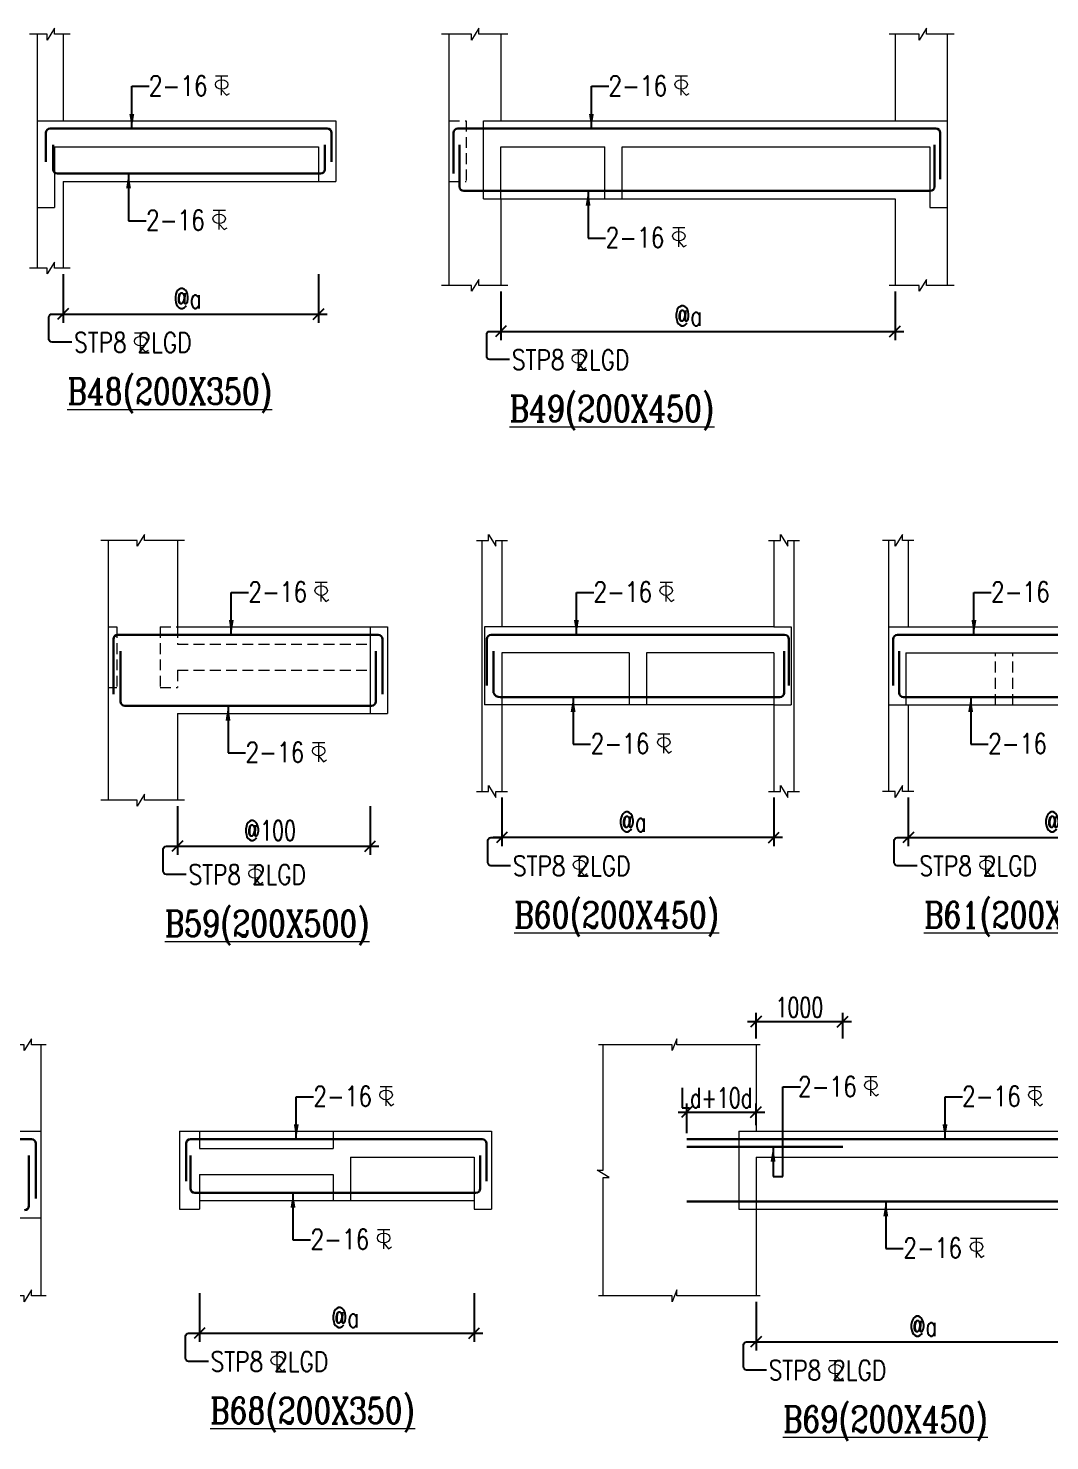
# Model space of a CAD drawing. Header units: millimetres. Extents: x 1255966 to 1543449, y 318653 to 465396.
# Drawn here: x 1501617 to 1513406, y 322862 to 339167 of the extents above; entities that cross this region are included whole.
import ezdxf

# ---------------------------------------------------------------- set-up
doc = ezdxf.new("R2010")
doc.units = ezdxf.units.MM
doc.header["$LTSCALE"] = 500
doc.header["$MEASUREMENT"] = 0
doc.header["$PDMODE"] = 34
doc.linetypes.add('HIDDEN', pattern=[0.375, 0.25, -0.125])
doc.layers.get('Defpoints').update_dxf_attribs({"lineweight": 0})
for name, color, linetype, lineweight in [('BEAM ELE', 2, 'Continuous', 15), ('DIM', 1, 'Continuous', 20), ('TAXT', 3, 'Continuous', 15), ('TEXT', 7, 'Continuous', 13), ('TEXT2', 3, 'Continuous', 15), ('TOWER AREA BEAM..', 3, 'Continuous', 20)]:
    doc.layers.add(name, color=color, linetype=linetype, lineweight=lineweight)
for name, color, linetype in [('D', 10, 'Continuous'), ('ST DIM.', 1, 'Continuous'), ('STEEL', 1, 'Continuous')]:
    doc.layers.add(name, color=color, linetype=linetype)
doc.styles.add('2MM', font='romans.shx', dxfattribs={"width": 0.7})
doc.styles.add('BHTESHT$0$HSCC2', font='romanc.shx')
doc.styles.add('haider', font='romans.shx')
doc.dimstyles.new('SHUIB MOD.', dxfattribs={"dimtxt": 230, "dimasz": 130, "dimexe": 100, "dimexo": 70, "dimgap": 50, "dimtad": 2, "dimdec": 0, "dimzin": 4, "dimdsep": 46, "dimtxsty": '2MM', "dimblk": 'OBLIQUE', "dimcen": 0.09, "dimdle": 100, "dimclrd": 1, "dimclre": 1, "dimclrt": 3, "dimadec": 0, "dimazin": 0, "dimtfac": 1, "dimtdec": 0, "dimtix": 1, "dimtmove": 2, "dimatfit": 3, "dimfxl": 100, "dimtolj": 1, "dimlwd": -1, "dimarcsym": 0})

# ---------------------------------------------------------------- blocks, each defined once
blk = doc.blocks.new('_Oblique')
at = {"color": 0, "linetype": 'ByBlock', "lineweight": -2}
blk.add_line((-0.5, -0.5), (0.5, 0.5), dxfattribs=at)
blk = doc.blocks.new('A$C76682FD6')
at = {"layer": 'TEXT', "color": 3, "ltscale": 0.2}
for p, q in [((143, 219, -1), (2, 219, -1)), ((72, 0, -1), (72, 219, -1)), ((72, 63, -1), (128, 0, -1)), ((128, 0, -1), (162, 21))]:
    blk.add_line(p, q, dxfattribs=at)
blk.add_ellipse((72, 124, -1), major_axis=(72.3, 0), ratio=0.753223, dxfattribs=at)
blk = doc.blocks.new('*D268')
at = {"layer": 'Defpoints', "color": 0, "ltscale": 100, "transparency": 16777216}
for p in [(1502018, 336399, 6), (1504968, 336399, 6), (1504968, 335868)]:
    blk.add_point(p, dxfattribs=at)
at = {"layer": 'ST DIM.', "color": 1, "lineweight": -2, "ltscale": 100, "transparency": 16777216}
for p, q in [((1502018, 336329), (1502018, 335768)), ((1504968, 336329), (1504968, 335768))]:
    blk.add_line(p, q, dxfattribs=at)
at = {"layer": 'ST DIM.', "color": 1, "ltscale": 100, "transparency": 16777216}
blk.add_line((1501918, 335868), (1505068, 335868), dxfattribs=at)
at = {"layer": 'ST DIM.', "color": 1, "ltscale": 100, "transparency": 16777216, "xscale": 125, "yscale": 125, "zscale": 125, "rotation": 180}
blk.add_blockref('_Oblique', (1502018, 335868), dxfattribs=at)
at = {"layer": 'ST DIM.', "color": 1, "ltscale": 100, "transparency": 16777216, "xscale": 125, "yscale": 125, "zscale": 125}
blk.add_blockref('_Oblique', (1504968, 335868), dxfattribs=at)
at = {"layer": 'ST DIM.', "color": 3, "ltscale": 100, "transparency": 16777216, "insert": (1503453, 336049), "char_height": 230, "attachment_point": 5, "style": '2MM'}
blk.add_mtext('\\A1;@a', dxfattribs=at)
blk = doc.blocks.new('*D270')
at = {"layer": 'Defpoints', "color": 0, "ltscale": 100, "transparency": 16777216}
for p in [(1507071, 336199, 6), (1511621, 336199, 6), (1511621, 335668)]:
    blk.add_point(p, dxfattribs=at)
at = {"layer": 'ST DIM.', "color": 1, "lineweight": -2, "ltscale": 100, "transparency": 16777216}
for p, q in [((1507071, 336129), (1507071, 335568)), ((1511621, 336129), (1511621, 335568))]:
    blk.add_line(p, q, dxfattribs=at)
at = {"layer": 'ST DIM.', "color": 1, "ltscale": 100, "transparency": 16777216}
blk.add_line((1506971, 335668), (1511721, 335668), dxfattribs=at)
at = {"layer": 'ST DIM.', "color": 1, "ltscale": 100, "transparency": 16777216, "xscale": 125, "yscale": 125, "zscale": 125, "rotation": 180}
blk.add_blockref('_Oblique', (1507071, 335668), dxfattribs=at)
at = {"layer": 'ST DIM.', "color": 1, "ltscale": 100, "transparency": 16777216, "xscale": 125, "yscale": 125, "zscale": 125}
blk.add_blockref('_Oblique', (1511621, 335668), dxfattribs=at)
at = {"layer": 'ST DIM.', "color": 3, "ltscale": 100, "transparency": 16777216, "insert": (1509232, 335849), "char_height": 230, "attachment_point": 5, "style": '2MM'}
blk.add_mtext('\\A1;@a', dxfattribs=at)
blk = doc.blocks.new('*D279')
at = {"layer": 'Defpoints', "color": 0, "ltscale": 100, "transparency": 16777216}
for p in [(1503338, 330256, 6), (1505563, 330256, 6), (1505563, 329725)]:
    blk.add_point(p, dxfattribs=at)
at = {"layer": 'ST DIM.', "color": 1, "lineweight": -2, "ltscale": 100, "transparency": 16777216}
for p, q in [((1503338, 330186), (1503338, 329625)), ((1505563, 330186), (1505563, 329625))]:
    blk.add_line(p, q, dxfattribs=at)
at = {"layer": 'ST DIM.', "color": 1, "ltscale": 100, "transparency": 16777216}
blk.add_line((1503238, 329725), (1505663, 329725), dxfattribs=at)
at = {"layer": 'ST DIM.', "color": 1, "ltscale": 100, "transparency": 16777216, "xscale": 125, "yscale": 125, "zscale": 125, "rotation": 180}
blk.add_blockref('_Oblique', (1503338, 329725), dxfattribs=at)
at = {"layer": 'ST DIM.', "color": 1, "ltscale": 100, "transparency": 16777216, "xscale": 125, "yscale": 125, "zscale": 125}
blk.add_blockref('_Oblique', (1505563, 329725), dxfattribs=at)
at = {"layer": 'ST DIM.', "color": 3, "ltscale": 100, "transparency": 16777216, "insert": (1504407, 329906), "char_height": 230, "attachment_point": 5, "style": '2MM'}
blk.add_mtext('\\A1;@100', dxfattribs=at)
blk = doc.blocks.new('*D286')
at = {"layer": 'Defpoints', "color": 0, "ltscale": 100, "transparency": 16777216}
for p in [(1503594, 324634, 6), (1506764, 324634, 6), (1506764, 324103)]:
    blk.add_point(p, dxfattribs=at)
at = {"layer": 'ST DIM.', "color": 1, "lineweight": -2, "ltscale": 100, "transparency": 16777216}
for p, q in [((1503594, 324564), (1503594, 324003)), ((1506764, 324564), (1506764, 324003))]:
    blk.add_line(p, q, dxfattribs=at)
at = {"layer": 'ST DIM.', "color": 1, "ltscale": 100, "transparency": 16777216}
blk.add_line((1503494, 324103), (1506864, 324103), dxfattribs=at)
at = {"layer": 'ST DIM.', "color": 1, "ltscale": 100, "transparency": 16777216, "xscale": 125, "yscale": 125, "zscale": 125, "rotation": 180}
blk.add_blockref('_Oblique', (1503594, 324103), dxfattribs=at)
at = {"layer": 'ST DIM.', "color": 1, "ltscale": 100, "transparency": 16777216, "xscale": 125, "yscale": 125, "zscale": 125}
blk.add_blockref('_Oblique', (1506764, 324103), dxfattribs=at)
at = {"layer": 'ST DIM.', "color": 3, "ltscale": 100, "transparency": 16777216, "insert": (1505273, 324284), "char_height": 230, "attachment_point": 5, "style": '2MM'}
blk.add_mtext('\\A1;@a', dxfattribs=at)
blk = doc.blocks.new('*D299')
at = {"layer": 'Defpoints', "color": 0, "ltscale": 100, "transparency": 16777216}
for p in [(1497695, 328848, 6), (1501355, 328848, 6), (1501355, 328613)]:
    blk.add_point(p, dxfattribs=at)
at = {"layer": 'ST DIM.', "color": 1, "lineweight": -2, "ltscale": 100, "transparency": 16777216}
for p, q in [((1497695, 328778), (1497695, 328513)), ((1501355, 328778), (1501355, 328513))]:
    blk.add_line(p, q, dxfattribs=at)
at = {"layer": 'ST DIM.', "color": 1, "ltscale": 100, "transparency": 16777216}
blk.add_line((1497895, 328613), (1501155, 328613), dxfattribs=at)
for points in [[(1497895, 328646), (1497895, 328579), (1497695, 328613)], [(1501155, 328646), (1501155, 328579), (1501355, 328613)]]:
    blk.add_solid(points, dxfattribs=at)
blk = doc.blocks.new('*D300')
at = {"layer": 'Defpoints', "color": 0, "ltscale": 100, "transparency": 16777216}
for p in [(1507083, 330356, 6), (1510222, 330356, 2803510), (1507083, 329825)]:
    blk.add_point(p, dxfattribs=at)
at = {"layer": 'ST DIM.', "color": 1, "lineweight": -2, "ltscale": 100, "transparency": 16777216}
for p, q in [((1507083, 330286), (1507083, 329725)), ((1510222, 330286), (1510222, 329725))]:
    blk.add_line(p, q, dxfattribs=at)
at = {"layer": 'ST DIM.', "color": 1, "ltscale": 100, "transparency": 16777216}
blk.add_line((1510322, 329825), (1506983, 329825), dxfattribs=at)
at = {"layer": 'ST DIM.', "color": 1, "ltscale": 100, "transparency": 16777216, "xscale": 125, "yscale": 125, "zscale": 125, "rotation": 180}
blk.add_blockref('_Oblique', (1507083, 329825), dxfattribs=at)
at = {"layer": 'ST DIM.', "color": 1, "ltscale": 100, "transparency": 16777216, "xscale": 125, "yscale": 125, "zscale": 125}
blk.add_blockref('_Oblique', (1510222, 329825), dxfattribs=at)
at = {"layer": 'ST DIM.', "color": 3, "ltscale": 100, "transparency": 16777216, "insert": (1508592, 330006), "char_height": 230, "attachment_point": 5, "style": '2MM'}
blk.add_mtext('\\A1;@a', dxfattribs=at)
blk = doc.blocks.new('*D301')
at = {"layer": 'Defpoints', "color": 0, "ltscale": 100, "transparency": 16777216}
for p in [(1511774, 330356, 6), (1515204, 330356, 6), (1515204, 329825)]:
    blk.add_point(p, dxfattribs=at)
at = {"layer": 'ST DIM.', "color": 1, "lineweight": -2, "ltscale": 100, "transparency": 16777216}
for p, q in [((1511774, 330286), (1511774, 329725)), ((1515204, 330286), (1515204, 329725))]:
    blk.add_line(p, q, dxfattribs=at)
at = {"layer": 'ST DIM.', "color": 1, "ltscale": 100, "transparency": 16777216}
blk.add_line((1511674, 329825), (1515304, 329825), dxfattribs=at)
at = {"layer": 'ST DIM.', "color": 1, "ltscale": 100, "transparency": 16777216, "xscale": 125, "yscale": 125, "zscale": 125, "rotation": 180}
blk.add_blockref('_Oblique', (1511774, 329825), dxfattribs=at)
at = {"layer": 'ST DIM.', "color": 1, "ltscale": 100, "transparency": 16777216, "xscale": 125, "yscale": 125, "zscale": 125}
blk.add_blockref('_Oblique', (1515204, 329825), dxfattribs=at)
at = {"layer": 'ST DIM.', "color": 3, "ltscale": 100, "transparency": 16777216, "insert": (1513500, 330006), "char_height": 230, "attachment_point": 5, "style": '2MM'}
blk.add_mtext('\\A1;@a', dxfattribs=at)
blk = doc.blocks.new('*D315')
at = {"layer": 'Defpoints', "color": 0, "ltscale": 100, "transparency": 16777216}
for p in [(1510017, 324534, 6), (1513597, 324534, 6), (1513597, 324003)]:
    blk.add_point(p, dxfattribs=at)
at = {"layer": 'ST DIM.', "color": 1, "lineweight": -2, "ltscale": 100, "transparency": 16777216}
for p, q in [((1510017, 324464), (1510017, 323903)), ((1513597, 324464), (1513597, 323903))]:
    blk.add_line(p, q, dxfattribs=at)
at = {"layer": 'ST DIM.', "color": 1, "ltscale": 100, "transparency": 16777216}
blk.add_line((1509917, 324003), (1513697, 324003), dxfattribs=at)
at = {"layer": 'ST DIM.', "color": 1, "ltscale": 100, "transparency": 16777216, "xscale": 125, "yscale": 125, "zscale": 125, "rotation": 180}
blk.add_blockref('_Oblique', (1510017, 324003), dxfattribs=at)
at = {"layer": 'ST DIM.', "color": 1, "ltscale": 100, "transparency": 16777216, "xscale": 125, "yscale": 125, "zscale": 125}
blk.add_blockref('_Oblique', (1513597, 324003), dxfattribs=at)
at = {"layer": 'ST DIM.', "color": 3, "ltscale": 100, "transparency": 16777216, "insert": (1511946, 324184), "char_height": 230, "attachment_point": 5, "style": '2MM'}
blk.add_mtext('\\A1;@a', dxfattribs=at)
blk = doc.blocks.new('*D317')
at = {"layer": 'Defpoints', "color": 0, "ltscale": 100, "transparency": 16777216}
for p in [(1510017, 326656), (1509217, 326344), (1510017, 326434, -653837)]:
    blk.add_point(p, dxfattribs=at)
at = {"layer": 'ST DIM.', "color": 1, "ltscale": 100, "transparency": 16777216}
blk.add_line((1509117, 326656), (1510117, 326656), dxfattribs=at)
at = {"layer": 'ST DIM.', "color": 1, "lineweight": -2, "ltscale": 100, "transparency": 16777216}
for p, q in [((1509217, 326414), (1509217, 326756)), ((1510017, 326504), (1510017, 326756))]:
    blk.add_line(p, q, dxfattribs=at)
at = {"layer": 'ST DIM.', "color": 1, "ltscale": 100, "transparency": 16777216, "xscale": 125, "yscale": 125, "zscale": 125, "rotation": 180}
blk.add_blockref('_Oblique', (1509217, 326656), dxfattribs=at)
at = {"layer": 'ST DIM.', "color": 1, "ltscale": 100, "transparency": 16777216, "xscale": 125, "yscale": 125, "zscale": 125}
blk.add_blockref('_Oblique', (1510017, 326656), dxfattribs=at)
at = {"layer": 'ST DIM.', "color": 3, "ltscale": 100, "transparency": 16777216, "insert": (1509554, 326821), "char_height": 230, "attachment_point": 5, "style": '2MM'}
blk.add_mtext('\\A1;Ld+10d', dxfattribs=at)
blk = doc.blocks.new('*D471')
at = {"layer": 'Defpoints', "color": 0, "ltscale": 100, "transparency": 16777216}
for p in [(1511017, 327700), (1510017, 327434), (1511017, 327434)]:
    blk.add_point(p, dxfattribs=at)
at = {"layer": 'ST DIM.', "color": 1, "lineweight": -2, "ltscale": 100, "transparency": 16777216}
for p, q in [((1510017, 327504), (1510017, 327800)), ((1511017, 327504), (1511017, 327800))]:
    blk.add_line(p, q, dxfattribs=at)
at = {"layer": 'ST DIM.', "color": 1, "ltscale": 100, "transparency": 16777216}
blk.add_line((1509917, 327700), (1511117, 327700), dxfattribs=at)
at = {"layer": 'ST DIM.', "color": 1, "ltscale": 100, "transparency": 16777216, "xscale": 125, "yscale": 125, "zscale": 125, "rotation": 180}
blk.add_blockref('_Oblique', (1510017, 327700), dxfattribs=at)
at = {"layer": 'ST DIM.', "color": 1, "ltscale": 100, "transparency": 16777216, "xscale": 125, "yscale": 125, "zscale": 125}
blk.add_blockref('_Oblique', (1511017, 327700), dxfattribs=at)
at = {"layer": 'ST DIM.', "color": 3, "ltscale": 100, "transparency": 16777216, "insert": (1510517, 327865), "char_height": 230, "attachment_point": 5, "style": '2MM'}
blk.add_mtext('\\A1;1000', dxfattribs=at)

msp = doc.modelspace()

# ---------------------------------------------------------------- linework, layer by layer
at = {"layer": 'BEAM ELE', "color": 3}
for points in [[(1502101.1, 339098.8), (1501918.3, 339098.8), (1501918.3, 339167.4), (1501833.8, 339030.8), (1501833.8, 339098.8), (1501632.9, 339098.8)], [(1502101.1, 336398.8), (1501918.3, 336398.8), (1501918.3, 336467.4), (1501833.8, 336330.8), (1501833.8, 336398.8), (1501632.9, 336398.8)], [(1503421.4, 333255.6), (1502957, 333255.6), (1502957, 333324.2), (1502872.5, 333187.6), (1502872.5, 333255.6), (1502453.1, 333255.6)], [(1503421.4, 330255.6), (1502957, 330255.6), (1502957, 330324.2), (1502872.5, 330187.6), (1502872.5, 330255.6), (1502453.1, 330255.6)], [(1501822.4, 327433.7), (1501652.7, 327433.7), (1501652.7, 327502.3), (1501568.2, 327365.6), (1501568.2, 327433.7), (1501405.6, 327433.7)], [(1501822.4, 324533.7), (1501652.7, 324533.7), (1501652.7, 324602.3), (1501568.2, 324465.6), (1501568.2, 324533.7), (1501405.6, 324533.7)]]:
    msp.add_lwpolyline(points, dxfattribs=at)
for points, elevation in [([(1507153.8, 339098.8), (1506818.7, 339098.8), (1506818.7, 339167.4), (1506734.2, 339030.8), (1506734.2, 339098.8), (1506385.6, 339098.8)], 1738721.7), ([(1512302.8, 339098.8), (1511985.6, 339098.8), (1511985.6, 339167.4), (1511901, 339030.8), (1511901, 339098.8), (1511554.7, 339098.8)], 1738721.7), ([(1507153.8, 336198.8), (1506818.7, 336198.8), (1506818.7, 336267.4), (1506734.2, 336130.8), (1506734.2, 336198.8), (1506385.6, 336198.8)], 1738721.7), ([(1512302.8, 336198.8), (1511985.6, 336198.8), (1511985.6, 336267.4), (1511901, 336130.8), (1511901, 336198.8), (1511554.7, 336198.8)], 1738721.7), ([(1506790.5, 333255.6), (1506928.2, 333255.6), (1506928.2, 333324.2), (1507012.7, 333187.6), (1507012.7, 333255.6), (1507149.2, 333255.6)], -594794.7), ([(1510159.5, 333255.6), (1510297.2, 333255.6), (1510297.2, 333324.2), (1510381.8, 333187.6), (1510381.8, 333255.6), (1510518.3, 333255.6)], 2208709.1), ([(1511836.9, 333255.6), (1511705.7, 333255.6), (1511705.7, 333324.2), (1511621.2, 333187.6), (1511621.2, 333255.6), (1511478.1, 333255.6)], 2208709.2), ([(1506790.5, 330355.6), (1506928.2, 330355.6), (1506928.2, 330424.2), (1507012.7, 330287.6), (1507012.7, 330355.6), (1507149.2, 330355.6)], -594794.7), ([(1510159.5, 330355.6), (1510297.2, 330355.6), (1510297.2, 330424.2), (1510381.8, 330287.6), (1510381.8, 330355.6), (1510518.3, 330355.6)], 2208709.1), ([(1511836.9, 330355.6), (1511705.7, 330355.6), (1511705.7, 330424.2), (1511621.2, 330287.6), (1511621.2, 330355.6), (1511478.1, 330355.6)], 2208709.2), ([(1508251.5, 324533.7), (1508251.5, 325899.1), (1508320.1, 325899.1), (1508183.4, 325983.7), (1508251.5, 325983.7), (1508251.5, 327433.7)], 0), ([(1510064.8, 327433.7), (1509103.5, 327433.7), (1509103.5, 327502.3), (1509046.7, 327365.6), (1509046.7, 327433.7), (1508199.7, 327433.7)], 0), ([(1510064.8, 324533.7), (1509103.5, 324533.7), (1509103.5, 324602.3), (1509046.7, 324465.6), (1509046.7, 324533.7), (1508199.7, 324533.7)], 0)]:
    msp.add_lwpolyline(points, dxfattribs=dict(at, elevation=elevation))
at = {"layer": 'ST DIM.'}
for points, elevation in [([(1502119.3, 335543.1), (1501891, 335543.1, -0.4142136), (1501855.2, 335578.9), (1501855.2, 335832.5, -0.4142136), (1501891, 335868.3), (1502018, 335868.3)], -2.7), ([(1507172, 335343.1), (1506943.7, 335343.1, -0.4142136), (1506907.9, 335378.9), (1506907.9, 335632.5, -0.4142136), (1506943.7, 335668.3), (1507070.8, 335668.3)], 1738719), ([(1503439.6, 329399.9), (1503211.2, 329399.9, -0.4142136), (1503175.4, 329435.7), (1503175.4, 329689.3, -0.4142136), (1503211.2, 329725.1), (1503338.3, 329725.1)], -2.7), ([(1507184.4, 329499.9), (1506956.1, 329499.9, -0.4142136), (1506920.3, 329535.7), (1506920.3, 329789.3, -0.4142136), (1506956.1, 329825.1), (1507083.2, 329825.1)], -594797.4), ([(1511875.5, 329499.9), (1511647.2, 329499.9, -0.4142136), (1511611.4, 329535.7), (1511611.4, 329789.3, -0.4142136), (1511647.2, 329825.1), (1516643, 329825.1)], 2208706.4), ([(1503695.4, 323778), (1503467.1, 323778, -0.4142136), (1503431.3, 323813.8), (1503431.3, 324067.4, -0.4142136), (1503467.1, 324103.1), (1503594.2, 324103.1)], -601194.1), ([(1510136.4, 323678), (1509908, 323678, -0.4142136), (1509872.3, 323713.8), (1509872.3, 323967.4, -0.4142136), (1509908, 324003.1), (1512223.8, 324003.1)], -2.7)]:
    msp.add_lwpolyline(points, format="xyb", dxfattribs=dict(at, elevation=elevation))
at = {"layer": 'STEEL', "color": 4, "lineweight": 30, "ltscale": 10}
for p, q in [((1501820.6, 337625.1, -186.5), (1501820.6, 337958.8, -186.5)), ((1501870.6, 338008.8, -140.7), (1505068.2, 338008.8, -2346141.3)), ((1505118.1, 337625.1, -186.5), (1505118.1, 337958.8, -186.5)), ((1506525.1, 337492, 1738535.2), (1506525.1, 337958.8, 1738535.2)), ((1506575.1, 338008.8, 1738581), (1512093.2, 338008.8, -561086)), ((1512143.2, 337425.1, 1738535.2), (1512143.2, 337958.8, 1738535.2)), ((1501904.2, 337538.8, -599978), (1501904.2, 337819.8, -599978)), ((1505040, 337538.8, -599978), (1505040, 337819.8, -599978)), ((1506593.1, 337338.8, 1138743.8), (1506593.1, 337819.8, 1138743.8)), ((1512075.1, 337338.8, 1138743.8), (1512075.1, 337819.8, 1138743.8)), ((1501954.2, 337488.8, -599942.4), (1504990, 337488.8, -2883032.6)), ((1506643.1, 337288.8, 1138779.3), (1512025.1, 337288.8, -1138779.3)), ((1502649.2, 332165.6, -140.7), (1505656.4, 332165.6, -2346141.3)), ((1510347, 332165.6, 2208568.4), (1506960.1, 332165.6, -2940935.9)), ((1511650.9, 332165.6, 2208568.4), (1519193.2, 332165.6, -137432.1)), ((1502599.2, 331481.9, -186.5), (1502599.2, 332115.6, -186.5)), ((1505706.2, 331481.9, -186.5), (1505706.2, 332115.6, -186.5)), ((1506910.3, 331581.9, -594981.2), (1506910.3, 332115.6, -594981.2)), ((1510397, 331581.9, 2208522.6), (1510397, 332115.6, 2208522.6)), ((1511600.9, 331581.9, 2208522.7), (1511600.9, 332115.6, 2208522.7)), ((1502682.8, 331395.6, -599978), (1502682.8, 331976.6, -599978)), ((1505628.1, 331395.6, -599978), (1505628.1, 331976.6, -599978)), ((1506988.4, 331495.6, -1194772.6), (1506988.4, 331976.6, -1194772.6)), ((1510341.2, 331495.6, 1608731.2), (1510341.2, 331976.6, 1608731.2)), ((1511668.9, 331495.6, 1608731.2), (1511668.9, 331976.6, 1608731.2)), ((1502732.8, 331345.6, -599942.4), (1505578.1, 331345.6, -2883032.6)), ((1510291.2, 331445.6, 1608766.7), (1507063.5, 331445.6, -1189955.6)), ((1511718.9, 331445.6, 1608766.8), (1519114.9, 331445.6, -674323.4)), ((1496319.6, 326343.7, -140.7), (1501653.4, 326343.7, -2346141.3)), ((1501703.2, 325659.9, -186.5), (1501703.2, 326293.7, -186.5)), ((1503438.1, 325859.9, -186.5), (1503438.1, 326293.7, -186.5)), ((1503488.1, 326343.7, -140.7), (1506856.5, 326343.7, -1281856.1)), ((1506906.5, 325859.9, -186.5), (1506906.5, 326293.7, -186.5)), ((1509217.4, 326343.7, 653837.1), (1515682.9, 326343.7, -2299807.7)), ((1501625.1, 325573.7, -599978), (1501625.1, 326154.7, -599978)), ((1503487.7, 325773.7, -599978), (1503487.7, 326154.7, -599978)), ((1506834.3, 325773.7, -599978), (1506834.3, 326154.7, -599978)), ((1511017.4, 326253.7, -2605674.5), (1509217.4, 326253.7, -2765050.6)), ((1503537.7, 325723.7, -599942.4), (1506784.3, 325723.7, -1826933.4)), ((1509217.4, 325623.7, 156489.4), (1515614.9, 325623.7, -2877501.1))]:
    msp.add_line(p, q, dxfattribs=at)
for centre, radius, start, end in [((1501870.6, 337958.8, -186.5), 50, 90, 180), ((1505068.1, 337958.8, -186.5), 50, 0, 90), ((1506575.1, 337958.8, 1738535.2), 50, 90, 180), ((1512093.2, 337958.8, 1738535.2), 50, 0, 90), ((1501954.2, 337538.8, -599978), 50, 180, 270), ((1504990, 337538.8, -599978), 50, 270, 0), ((1506643.1, 337338.8, 1138743.8), 50, 180, 270), ((1512025.1, 337338.8, 1138743.8), 50, 270, 0), ((1502649.2, 332115.6, -186.5), 50, 90, 180), ((1505656.2, 332115.6, -186.5), 50, 0, 90), ((1506960.3, 332115.6, -594981.2), 50, 90, 180), ((1510347, 332115.6, 2208522.6), 50, 0, 90), ((1511650.9, 332115.6, 2208522.7), 50, 90, 180), ((1507060.4, 331522.4, 1093099), 76.9, 200.4113, 272.31806), ((1510291.2, 331495.6, 1608731.2), 50, 270, 0), ((1511718.9, 331495.6, 1608731.2), 50, 180, 270), ((1502732.8, 331395.6, -599978), 50, 180, 270), ((1505578.1, 331395.6, -599978), 50, 270, 0), ((1501653.2, 326293.7, -186.5), 50, 0, 90), ((1503488.1, 326293.7, -186.5), 50, 90, 180), ((1506856.5, 326293.7, -186.5), 50, 0, 90), ((1503537.7, 325773.7, -599978), 50, 180, 270), ((1506784.3, 325773.7, -599978), 50, 270, 0), ((1501575.1, 325573.7, -599978), 50, 270, 0)]:
    msp.add_arc(centre, radius, start, end, dxfattribs=at)
at = {"layer": 'TOWER AREA BEAM..'}
for p, q in [((1501718, 339098.8), (1501718, 336398.8)), ((1502018, 339098.8), (1502018, 338098.8)), ((1506470.8, 339098.8, 1738721.7), (1506470.8, 338098.8, 1738721.7)), ((1507070.8, 339098.8, 1738721.7), (1507070.8, 338098.8, 1738721.7)), ((1511620.8, 339098.8, 1738721.7), (1511620.8, 338098.8, 1738721.7)), ((1512220.8, 339098.8, 1738721.7), (1512220.8, 336198.8, 1738721.7)), ((1501718, 338098.8), (1505168, 338098.8)), ((1505168, 338098.8), (1505168, 337398.8)), ((1506470.8, 338098.8, 1738721.7), (1506470.8, 337398.8, 1738721.7)), ((1506870.8, 337198.8, 1738721.7), (1506870.8, 338098.8, 1738721.7)), ((1506870.8, 338098.8, 1738721.7), (1512220.8, 338098.8, 1738721.7)), ((1501918, 337798.8), (1501918, 337098.8)), ((1501918, 337798.8), (1504968, 337798.8)), ((1504968, 337798.8), (1504968, 337398.8)), ((1507070.8, 337198.8, 1738721.7), (1507070.8, 337798.8, 1738721.7)), ((1507070.8, 337798.8, 1738721.7), (1508270.8, 337798.8, 1738721.7)), ((1508270.8, 337198.8, 1738721.7), (1508270.8, 337798.8, 1738721.7)), ((1508470.8, 337198.8, 1738721.7), (1508470.8, 337798.8, 1738721.7)), ((1508470.8, 337798.8, 1738721.7), (1512020.8, 337798.8, 1738721.7)), ((1512020.8, 337798.8, 1738721.7), (1512020.8, 337098.8, 1738721.7)), ((1502018, 337398.8), (1502018, 336398.8)), ((1502018, 337398.8), (1505168, 337398.8)), ((1506470.8, 337398.8, 1738721.7), (1506470.8, 336198.8, 1738721.7)), ((1501718, 337098.8), (1501918, 337098.8)), ((1506870.8, 337198.8, 1738721.7), (1511620.8, 337198.8, 1738721.7)), ((1507070.8, 337198.8, 1738721.7), (1507070.8, 336198.8, 1738721.7)), ((1511620.8, 337198.8, 1738721.7), (1511620.8, 336198.8, 1738721.7)), ((1512020.8, 337098.8, 1738721.7), (1512220.8, 337098.8, 1738721.7)), ((1502538.3, 333255.6), (1502538.3, 330255.6)), ((1503338.3, 333255.6), (1503338.3, 332255.6)), ((1506853.2, 333255.6, -594794.7), (1506853.2, 332255.6, -594794.7)), ((1507083.2, 333255.6, -594794.7), (1507083.2, 332255.6, -594794.7)), ((1510222.2, 333255.6, 2208709.1), (1510222.2, 332255.6, 2208709.1)), ((1510452.2, 333255.6, 2208709.1), (1510452.2, 330355.6, 2208709.1)), ((1511544.2, 333255.6, 2208709.2), (1511544.2, 332255.6, 2208709.2)), ((1511774.2, 333255.6, 2208709.2), (1511774.2, 332255.6, 2208709.2)), ((1503338.3, 332255.6), (1505763.3, 332255.6)), ((1505563.3, 332255.6, 0), (1505563.3, 331255.6, 0)), ((1505763.3, 332255.6, 0), (1505763.3, 331255.6, 0)), ((1506853.2, 332255.6, -594794.7), (1506853.2, 330355.6, -594794.7)), ((1507083.2, 332255.6, 3965298), (1506883.2, 332255.6)), ((1506883.2, 332255.6, 3965298), (1506883.2, 331355.6, 3965298)), ((1510222.2, 332255.6, 2208709.1), (1507083.2, 332255.6, -594794.7)), ((1510222.2, 332255.6, 2208709.2), (1510422.2, 332255.6, 2208709.2)), ((1510422.2, 332255.6, 2208709.2), (1510422.2, 331355.6, 2208709.2)), ((1511544.2, 332255.6, 2208709.2), (1511544.2, 331355.6, 2208709.2)), ((1511544.2, 332255.6, 2208709.2), (1517494.1, 332255.6, 2208709.2)), ((1507083.2, 331955.6, 3965298), (1507083.2, 331355.6, 3965298)), ((1508552.7, 331955.6, 717646.1), (1507083.2, 331955.6, -594794.7)), ((1508552.7, 331955.6, 806957.2), (1508552.7, 331355.6, 806957.2)), ((1510222.2, 331955.6, 2208709.2), (1508752.7, 331955.6, 896268.4)), ((1508752.7, 331955.6, 806957.2), (1508752.7, 331355.6, 806957.2)), ((1510222.2, 331955.6, 2208709.2), (1510222.2, 331355.6, 2208709.2)), ((1511744.2, 331955.6, 2208709.2), (1511744.2, 331355.6, 2208709.2)), ((1511744.2, 331955.6, 2208709.2), (1515304.2, 331955.6, 2208709.2)), ((1507083.2, 331355.6, 3965298), (1506883.2, 331355.6, 0)), ((1507083.2, 331355.6, -594794.7), (1507083.2, 330355.6, -594794.7)), ((1510222.2, 331355.6, 2208709.1), (1507083.2, 331355.6, -594794.7)), ((1510222.2, 331355.6, 2208709.1), (1510222.2, 330355.6, 2208709.1)), ((1510222.2, 331355.6, 2208709.1), (1510422.2, 331355.6, 2208709.1)), ((1511544.2, 331355.6, 2208709.2), (1511544.2, 330355.6, 2208709.2)), ((1511544.2, 331355.6, 2208709.2), (1515204.2, 331355.6, 2208709.2)), ((1511774.2, 331355.6, 2208709.2), (1511774.2, 330355.6, 2208709.2)), ((1503338.3, 331255.6), (1503338.3, 330255.6)), ((1503338.3, 331255.6), (1505763.3, 331255.6)), ((1501761.8, 327433.7), (1501761.8, 326433.7)), ((1510017.4, 327433.7), (1510017.4, 326433.7)), ((1496211.8, 326433.7), (1501761.8, 326433.7)), ((1501761.8, 326433.7), (1501761.8, 325433.7)), ((1503364.2, 326433.7), (1503364.2, 325533.7)), ((1503364.2, 326433.7), (1506964.2, 326433.7)), ((1503594.2, 326433.7), (1503594.2, 326233.7)), ((1505134.2, 326433.7), (1505134.2, 326233.7)), ((1506964.2, 326433.7), (1506964.2, 325533.7)), ((1509817.4, 326433.7), (1515797.4, 326433.7)), ((1509817.4, 326433.7, 113113.9), (1509817.4, 325533.7, 113113.9)), ((1503594.2, 326233.7), (1505134.2, 326233.7)), ((1505334.2, 326133.7), (1505334.2, 325633.7)), ((1505334.2, 326133.7), (1506764.2, 326133.7)), ((1506764.2, 326133.7), (1506764.2, 325533.7)), ((1510017.4, 326133.7), (1510017.4, 325533.7)), ((1510017.4, 326133.7), (1513597.4, 326133.7)), ((1503594.2, 325933.7), (1505134.2, 325933.7)), ((1503594.2, 325933.7), (1503594.2, 325533.7)), ((1505134.2, 325933.7), (1505134.2, 325633.7)), ((1503594.2, 325633.7), (1506764.2, 325633.7)), ((1503364.2, 325533.7), (1503594.2, 325533.7)), ((1506764.2, 325533.7), (1506964.2, 325533.7)), ((1509817.4, 325533.7), (1513597.4, 325533.7)), ((1510017.4, 325533.7), (1510017.4, 324533.7)), ((1498411.8, 325433.7), (1501761.8, 325433.7)), ((1501761.8, 325433.7), (1501761.8, 324533.7))]:
    msp.add_line(p, q, dxfattribs=at)
at = {"layer": 'TOWER AREA BEAM..', "linetype": 'HIDDEN'}
for p, q in [((1506470.8, 338098.8, 1738721.7), (1506670.8, 338098.8, 1738721.7)), ((1506670.8, 338098.8, 1738721.7), (1506670.8, 337398.8, 1738721.7)), ((1506470.8, 337398.8, 1738721.7), (1506670.8, 337398.8, 1738721.7)), ((1502538.3, 332255.6), (1502638.3, 332255.6)), ((1502638.3, 332255.6), (1502638.3, 331555.6)), ((1503138.3, 332255.6), (1503338.3, 332255.6)), ((1503138.3, 332255.6), (1503138.3, 331555.6)), ((1503338.3, 332255.6), (1503338.3, 332055.6)), ((1503338.3, 332055.6), (1505563.3, 332055.6)), ((1512779.1, 331355.6, 2208709.2), (1512779.1, 331955.6, 2208709.2)), ((1512979.1, 331355.6, 2208709.2), (1512979.1, 331955.6, 2208709.2)), ((1503338.3, 331755.6), (1505563.3, 331755.6)), ((1503338.3, 331755.6), (1503338.3, 331555.6)), ((1502538.3, 331555.6), (1502638.3, 331555.6)), ((1503138.3, 331555.6), (1503338.3, 331555.6))]:
    msp.add_line(p, q, dxfattribs=at)

# ---------------------------------------------------------------- block references
at = {"layer": 'DIM', "lineweight": 0}
for p in [(1503776.5, 338394.3, -22512), (1509080.9, 338394.3, 1716209.8), (1503748.7, 336843.5, -599957.5), (1509053.1, 336643.5, 1138764.2), (1502841.8, 335430.4, -2.2), (1507894.5, 335230.4, 1738719.6), (1504925, 332551.1, -22512), (1508908, 332551.1, -617306.7), (1508880.2, 330800.3, -1194752.2), (1504897.2, 330700.3, -599957.5), (1507906.9, 329387.2, -594796.8), (1512598, 329387.2, 2208707), (1504162.1, 329287.2, -2.2), (1505674.8, 326729.2, -22512), (1511269.6, 326842.4, 1869101.5), (1513162.4, 326729.2, -22512), (1505647, 325078.3, -599957.5), (1512488.7, 324978.3, -599957.5), (1504417.9, 323665.3, -601193.6), (1510858.9, 323565.3, -2.2)]:
    msp.add_blockref('A$C76682FD6', p, dxfattribs=at)

# ---------------------------------------------------------------- texts
at = {"layer": 'TAXT', "style": 'BHTESHT$0$HSCC2', "width": 0.8}
for s, p in [('%%UB48(200X350)', (1502067.3, 334826.9, 1175946.7)), ('%%UB49(200X450)', (1507170.9, 334626.9, 2914668.4)), ('%%UB60(200X450)', (1507225.4, 328783.7, 581152)), ('%%UB61(200X450)', (1511955, 328783.7, 3384655.9)), ('%%UB59(200X500)', (1503191.5, 328683.7, 1175946.7)), ('%%UB68(200X350)', (1503715.2, 323061.8, 574755.3)), ('%%UB69(200X450)', (1510326.6, 322961.8, 1175946.7))]:
    msp.add_text(s, height=300, dxfattribs=at).set_placement(p)
at = {"layer": 'TEXT2', "color": 3, "style": 'haider', "width": 0.8}
for s, p in [('2-16', (1503008.5, 338389.2, -22512.8)), ('2-16', (1508312.8, 338389.2, 1716209)), ('2-16', (1502976.3, 336838.3, 1197983.4)), ('2-16', (1508280.7, 336638.3, 2936705.1)), ('STP8 2LGD', (1502145.1, 335425.2, -3)), ('STP8 2LGD', (1507197.8, 335225.2, 1738718.8)), ('2-16', (1504157, 332546, -22512.8)), ('2-16', (1508140, 332546, -617307.5)), ('2-16', (1512728.5, 332546, 2186196.4)), ('2-16', (1508107.8, 330795.1, 603188.7)), ('2-16', (1512696.3, 330795.1, 3406692.5)), ('2-16', (1504124.9, 330695.1, 1197983.4)), ('STP8 2LGD', (1507210.2, 329382, -594797.6)), ('STP8 2LGD', (1511901.3, 329382, 2208706.2)), ('STP8 2LGD', (1503465.4, 329282, -3)), ('2-16', (1504906.7, 326724, -22512.8)), ('2-16', (1510501.5, 326837.2, 1869100.7)), ('2-16', (1512394.4, 326724, -22512.8)), ('2-16', (1504874.6, 325073.2, 1197983.4)), ('2-16', (1511716.3, 324973.2, 1197983.4)), ('STP8 2LGD', (1503721.2, 323660.1, -601194.4)), ('STP8 2LGD', (1510162.2, 323560.1, -3))]:
    msp.add_text(s, height=230, dxfattribs=at).set_placement(p)

# ---------------------------------------------------------------- dimensions: what is measured, and where the dimension line sits
at = {"layer": 'ST DIM.', "ltscale": 100}
for base, p1, p2, text, override, picture, middle in [((1504968, 335868.3, -6.3), (1502018, 336398.8), (1504968, 336398.8), '@a', {"dimasz": 125}, '*D268', (1503453.4, 336048.7, -6.3)), ((1511620.8, 335668.3, 1738715.4), (1507070.8, 336198.8, 1738721.7), (1511620.8, 336198.8, 1738721.7), '@a', {"dimasz": 125}, '*D270', (1509232.2, 335848.7, 1738715.4)), ((1515204.2, 329825.1, 2208702.9), (1511774.2, 330355.6, 2208709.2), (1515204.2, 330355.6, 2208709.2), '@a', {"dimasz": 125}, '*D301', (1513500.5, 330005.5, 2208702.9)), ((1505563.3, 329725.1, -6.3), (1503338.3, 330255.6), (1505563.3, 330255.6), '@100', {"dimasz": 125}, '*D279', (1504407, 329905.5, -6.3)), ((1501354.7, 328612.8, -6.3), (1497694.7, 328847.9), (1501354.7, 328847.9), ' ', {"dimasz": 200, "dimsah": 1}, '*D299', (1503826.8, 328893.3, -6.3)), ((1510017.4, 326655.9, 653837.1), (1509217.4, 326343.7, 653837.1), (1510017.4, 326433.7), 'Ld+10d', {"dimasz": 125}, '*D317', (1509553.6, 326820.9, 653837.1)), ((1506764.2, 324103.1, -601197.7), (1503594.2, 324633.7, -601191.4), (1506764.2, 324633.7, -601191.4), '@a', {"dimasz": 125}, '*D286', (1505272.9, 324283.6, -601197.7)), ((1513597.4, 324003.1, -6.3), (1510017.4, 324533.7), (1513597.4, 324533.7), '@a', {"dimasz": 125}, '*D315', (1511946.2, 324183.6, -6.3))]:
    dim = msp.add_linear_dim(base=base, p1=p1, p2=p2, text=text, dimstyle='SHUIB MOD.', override=override, dxfattribs=at)
    dim.commit()
    dim.dimension.update_dxf_attribs({"geometry": picture, "text_midpoint": middle, "dimtype": 160})
dim = msp.add_linear_dim(base=(1507083.2, 329825.1, -594801), p1=(1510222.2, 330355.6, 2208709.1), p2=(1507083.2, 330355.6, -594794.7), angle=180, text='@a', dimstyle='SHUIB MOD.', override={"dimasz": 125}, dxfattribs=at)
dim.commit()
dim.dimension.update_dxf_attribs({"geometry": '*D300', "text_midpoint": (1508592.4, 330005.5, -594801), "dimtype": 160})
dim = msp.add_linear_dim(base=(1511017.4, 327699.6), p1=(1510017.4, 327433.7), p2=(1511017.4, 327433.7), dimstyle='SHUIB MOD.', override={"dimasz": 125}, dxfattribs=at)
dim.commit()
dim.dimension.update_dxf_attribs({"geometry": '*D471', "text_midpoint": (1510517.4, 327864.6)})

# ---------------------------------------------------------------- leaders
at = {"layer": 'D', "linetype": 'Continuous'}
for points in [[(1502811.8, 338008.8, -4484638.2), (1502811.8, 338498.8, -4484638.2), (1503011.8, 338498.8, -4484638.2)], [(1508116.2, 338008.8, -2745916.5), (1508116.2, 338498.8, -2745916.5), (1508316.2, 338498.8, -2745916.5)], [(1502773.9, 337488.8, -5062083.7), (1502773.9, 336946, -5062083.7), (1502976, 336946, -5062083.7)], [(1508078.3, 337288.8, -3323361.9), (1508078.3, 336746, -3323361.9), (1508280.4, 336746, -3323361.9)], [(1503960.3, 332165.6, -4484638.2), (1503960.3, 332655.6, -4484638.2), (1504160.3, 332655.6, -4484638.2)], [(1507943.3, 332165.6, -5079432.9), (1507943.3, 332655.6, -5079432.9), (1508143.3, 332655.6, -5079432.9)], [(1512531.8, 332165.6, -2275929.1), (1512531.8, 332655.6, -2275929.1), (1512731.8, 332655.6, -2275929.1)], [(1503922.5, 331345.6, -5062083.7), (1503922.5, 330802.8, -5062083.7), (1504124.5, 330802.8, -5062083.7)], [(1507905.4, 331445.6, -5656878.3), (1507905.4, 330902.8, -5656878.3), (1508107.5, 330902.8, -5656878.3)], [(1512493.9, 331445.6, -2853374.5), (1512493.9, 330902.8, -2853374.5), (1512696, 330902.8, -2853374.5)], [(1510212.9, 326253.7, -2593024.7), (1510212.9, 325911.3, -2593024.7), (1510324.1, 325911.3, -2593024.7), (1510324.1, 326946.8, -2593024.7), (1510528.6, 326946.8, -2593024.7)], [(1504710.1, 326343.7, -4484638.2), (1504710.1, 326833.7, -4484638.2), (1504910, 326833.7, -4484638.2)], [(1512197.7, 326343.7, -4484638.2), (1512197.7, 326833.7, -4484638.2), (1512397.7, 326833.7, -4484638.2)], [(1504672.2, 325723.7, -5062083.7), (1504672.2, 325180.9, -5062083.7), (1504874.2, 325180.9, -5062083.7)], [(1511513.9, 325623.7, -5062083.7), (1511513.9, 325080.9, -5062083.7), (1511716, 325080.9, -5062083.7)]]:
    msp.add_leader(points, dimstyle='SHUIB MOD.', override={"dimasz": 170, "dimtad": 0}, dxfattribs=at)

doc.saveas('drawing.dxf')
